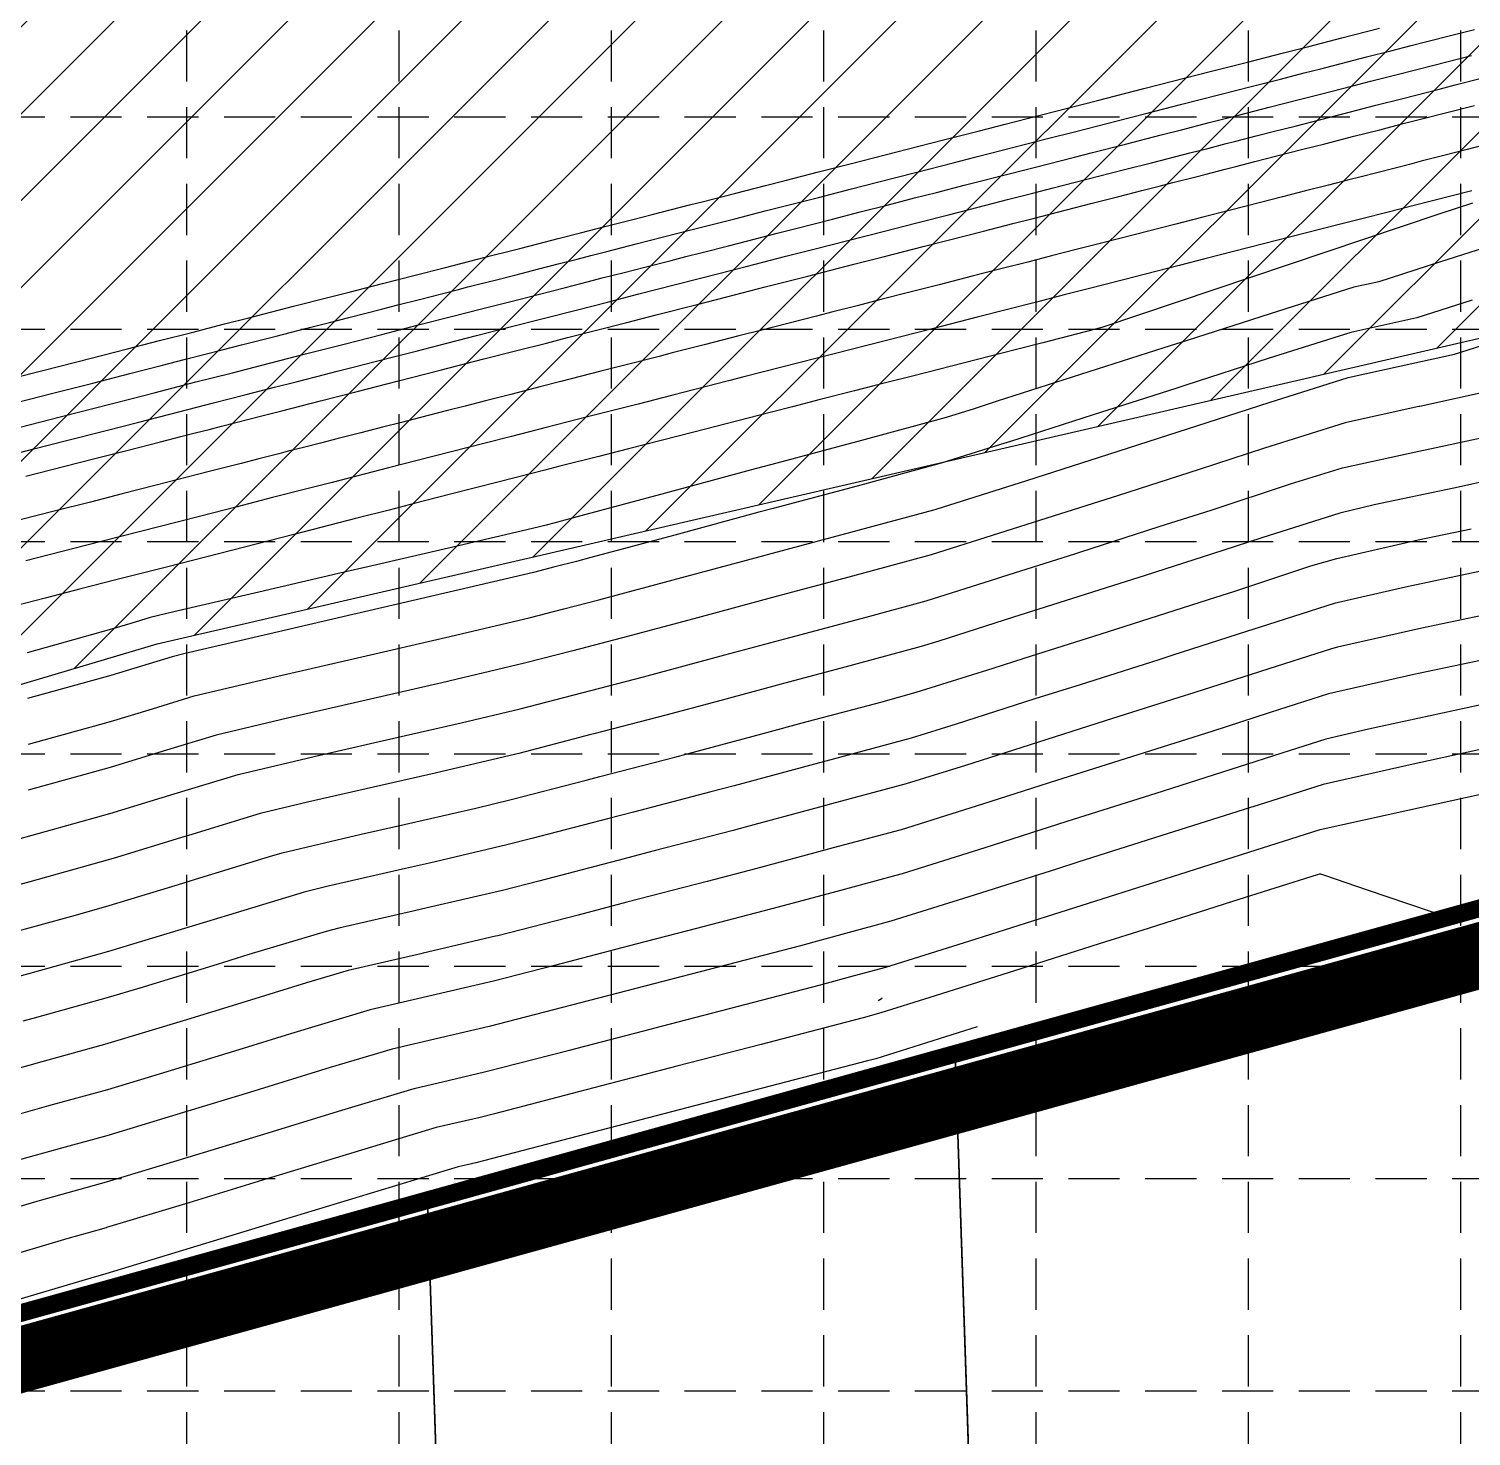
# Model space of a CAD drawing. Header units: inches. Extents: x 2387375 to 2389038, y 7083851 to 7084891.
# Drawn here: x 2388213.1 to 2388389.3, y 7084494.8 to 7084666.7 of the extents above; entities that cross this region are included whole.
import ezdxf

# ---------------------------------------------------------------- set-up
doc = ezdxf.new("R2010")
doc.units = ezdxf.units.IN
doc.header["$MEASUREMENT"] = 0
doc.linetypes.add('HIDDEN', pattern=[0.375, 0.25, -0.125])
for name, color, linetype, lineweight in [('CPGR1$0$CPG-PV-WALL', 2, 'Continuous', 30), ('CRWR1$0$CRW-PR-LOT', 3, 'Continuous', 35), ('CRWR1$0$CRW-PR-PLAT-LN', 2, 'Continuous', 30)]:
    doc.layers.add(name, color=color, linetype=linetype, lineweight=lineweight)
for name, color, linetype in [('GRID', 254, 'HIDDEN'), ('JCTR1$0$TP-CT-MAJR', 251, 'Continuous'), ('JCTR1$0$TP-CT-MINR', 253, 'Continuous'), ('SILT FENCE', 200, 'Continuous'), ('WATER', 5, 'Continuous')]:
    doc.layers.add(name, color=color, linetype=linetype)

msp = doc.modelspace()

# ---------------------------------------------------------------- hatches: boundary and pattern name
at = {"layer": 'CPGR1$0$CPG-PV-WALL'}
h = msp.add_hatch(dxfattribs=at)
h.set_pattern_fill('ANSI31', color=130, angle=90, style=0)
h.set_pattern_definition([(135, (9472566.95094, 4696131.97047), (-0.0883883476483, -0.0883883476483), [])])
edge = h.paths.add_edge_path()
edge.add_arc((2387743.3, 7084275.54), 183, 66.9842, 90.4711)
edge.add_line((2387741.79, 7084458.54), (2387677.29, 7084458.01))
edge.add_arc((2387676.53, 7084550), 92, 246.3243, 270.4711, ccw=False)
edge.add_arc((2387596.22, 7084366.84), 108, 66.3243, 71.0852)
edge.add_line((2387631.23, 7084469.01), (2387631.88, 7084470.9))
edge.add_arc((2387596.22, 7084366.84), 110, 66.3243, 71.0852, ccw=False)
edge.add_arc((2387676.53, 7084550), 90, 246.3243, 270.4711)
edge.add_line((2387677.27, 7084460.01), (2387741.78, 7084460.54))
edge.add_arc((2387743.3, 7084275.54), 185, 66.9842, 90.4711, ccw=False)
edge.add_line((2387815.63, 7084445.82), (2387814.85, 7084443.98))
h.paths.add_polyline_path([(2387977.36, 7084443.68), (2388528.08, 7084596.47), (2388549.5, 7084519.29), (2388551.42, 7084519.83), (2388529.47, 7084598.93), (2387977.3, 7084445.73)])
at = {"layer": 'WATER'}
h = msp.add_hatch(dxfattribs=at)
h.set_pattern_fill('ANSI31', color=256, scale=60, style=0)
h.paths.add_polyline_path([(2387654.94, 7084521.62), (2387679.64, 7084506.64), (2387723.77, 7084497.76), (2387889.16, 7084510.8), (2387926.35, 7084514.13), (2388016.7, 7084533), (2388141.86, 7084565.74), (2388228.84, 7084591.57), (2388390.66, 7084629), (2388500.85, 7084657.63), (2388592.27, 7084679.7), (2388707.43, 7084710.82), (2388737.54, 7084716.2), (2388780.22, 7084766.43), (2388754.71, 7084793.89), (2388201.91, 7084776.28), (2388014.44, 7084766.67), (2387879.85, 7084777.88), (2387769.29, 7084787.49), (2387692.38, 7084779.48), (2387663.54, 7084771.47), (2387660.34, 7084745.84), (2387660.34, 7084691.39), (2387641.11, 7084659.35), (2387628.29, 7084611.3), (2387633.61, 7084569.81), (2387646.88, 7084529.48)])

# ---------------------------------------------------------------- linework, layer by layer
at = {"color": 7}
msp.add_line((2388762.41, 7084663.56), (2387927.99, 7084432.05), dxfattribs=at)
at = {"layer": 'CPGR1$0$CPG-PV-WALL', "color": 130}
msp.add_lwpolyline([(2387977.36, 7084443.68), (2388528.08, 7084596.47), (2388549.5, 7084519.29), (2388551.42, 7084519.83), (2388529.47, 7084598.93), (2387977.3, 7084445.73), (2387977.36, 7084443.68)], dxfattribs=at)
at = {"layer": 'CRWR1$0$CRW-PR-LOT', "color": 7}
for p, q in [((2388326.24, 7084542.55), (2388330.82, 7084406.14)), ((2388261.81, 7084524.67), (2388265.62, 7084410.94))]:
    msp.add_line(p, q, dxfattribs=at)
msp.add_lwpolyline([(2387581.27, 7084497.63), (2387606.53, 7084493.42), (2387606.67, 7084476.34, -0.079681), (2387640.39, 7084467.58, 0.105752), (2387677.27, 7084460.01), (2387741.78, 7084460.54, -0.14249), (2387841.24, 7084432.49), (2387925.34, 7084431.32), (2388765.06, 7084664.3), (2388974.71, 7084370.95), (2388910.44, 7084251.14)], format="xyb", dxfattribs=at)
at = {"layer": 'CRWR1$0$CRW-PR-PLAT-LN', "color": 7}
for points in [[(2388330.82, 7084406.14), (2388326.24, 7084542.55), (2388390.68, 7084560.43), (2388396.27, 7084393.97, -0.028085), (2388349.3, 7084402.33, 0.014514), (2388330.82, 7084406.14, 1.95724)], [(2388265.62, 7084410.94), (2388261.81, 7084524.67), (2388326.24, 7084542.55), (2388330.82, 7084406.14, 0.050416), (2388265.62, 7084410.94, -0.027115)], [(2388200.87, 7084402.62), (2388197.37, 7084506.79), (2388261.81, 7084524.67), (2388265.62, 7084410.94, 0.05035), (2388200.87, 7084402.62, -0.330267)]]:
    msp.add_lwpolyline(points, format="xyb", dxfattribs=at)
at = {"layer": 'GRID', "color": 252, "linetype": 'HIDDEN', "ltscale": 25}
for p, q in [((2388232.39, 7084863.39), (2388232.39, 7083955.7)), ((2388258.32, 7084863.39), (2388258.32, 7083955.7)), ((2388284.25, 7084863.39), (2388284.25, 7083955.7)), ((2388310.18, 7084863.39), (2388310.18, 7083955.7)), ((2388336.11, 7084863.39), (2388336.11, 7083955.7)), ((2388362.05, 7084863.39), (2388362.05, 7083955.7)), ((2388387.98, 7084863.39), (2388387.98, 7083955.7)), ((2387402.61, 7084655.94), (2389010.32, 7084655.94)), ((2387402.61, 7084630.01), (2389010.32, 7084630.01)), ((2387402.61, 7084604.08), (2389010.32, 7084604.08)), ((2387402.61, 7084578.15), (2389010.32, 7084578.15)), ((2387402.61, 7084552.22), (2389010.32, 7084552.22)), ((2387402.61, 7084526.29), (2389010.32, 7084526.29)), ((2387402.61, 7084500.36), (2389010.32, 7084500.36))]:
    msp.add_line(p, q, dxfattribs=at)
at = {"layer": 'JCTR1$0$TP-CT-MAJR', "color": 35, "elevation": 595}
msp.add_lwpolyline([(2388210.96, 7084614.68), (2388213.94, 7084615.45), (2388217.57, 7084616.38), (2388222.58, 7084617.66), (2388226.58, 7084618.68), (2388231.48, 7084619.94), (2388235.7, 7084621.02), (2388239.54, 7084622), (2388243.16, 7084622.93), (2388245.78, 7084623.6), (2388249.25, 7084624.49), (2388250.79, 7084624.88), (2388252.76, 7084625.39), (2388255.43, 7084626.07), (2388257.99, 7084626.72), (2388260.44, 7084627.35), (2388263.27, 7084628.08), (2388267.81, 7084629.24), (2388271.59, 7084630.21), (2388276.12, 7084631.37), (2388280.17, 7084632.4), (2388283.8, 7084633.33), (2388287.64, 7084634.32), (2388291.96, 7084635.42), (2388295.32, 7084636.28), (2388300.76, 7084637.67), (2388305.6, 7084638.92), (2388309.18, 7084639.83), (2388313.18, 7084640.86), (2388317.5, 7084641.96), (2388321.6, 7084643.01), (2388325.61, 7084644.04), (2388329.07, 7084644.92), (2388332.65, 7084645.84), (2388335.74, 7084646.63), (2388338.25, 7084647.27), (2388340.91, 7084647.96), (2388343.79, 7084648.69), (2388346.94, 7084649.5), (2388350.24, 7084650.34), (2388352.27, 7084650.86), (2388354.93, 7084651.55), (2388357.12, 7084652.1), (2388359.36, 7084652.68), (2388360.53, 7084652.98), (2388363.04, 7084653.62), (2388365.27, 7084654.19), (2388367.78, 7084654.83), (2388370.93, 7084655.64), (2388374.56, 7084656.57), (2388377.65, 7084657.36), (2388380.95, 7084658.21), (2388385.54, 7084659.38), (2388387.35, 7084659.85), (2388390.56, 7084660.67)], dxfattribs=at)
at = {"layer": 'JCTR1$0$TP-CT-MAJR', "color": 35}
for points in [[(2388392.84, 7084640.56), (2388385.44, 7084638.19), (2388378.03, 7084635.82), (2388376.49, 7084635.49), (2388374.94, 7084635.15), (2388364.76, 7084631.91), (2388354.59, 7084628.64), (2388351.77, 7084627.73), (2388341.59, 7084624.47), (2388331.42, 7084621.22), (2388328.59, 7084620.31), (2388326.89, 7084619.77), (2388325.18, 7084619.23), (2388314.85, 7084616.44), (2388304.51, 7084613.67), (2388301.23, 7084612.79), (2388290.89, 7084610), (2388280.55, 7084607.22), (2388277.27, 7084606.34), (2388276.31, 7084606.09), (2388275.34, 7084605.84), (2388264.94, 7084603.41), (2388254.53, 7084601), (2388251.66, 7084600.33), (2388241.25, 7084597.92), (2388230.84, 7084595.49), (2388227.97, 7084594.81), (2388225.6, 7084594.09), (2388223.23, 7084593.37), (2388212.94, 7084590.51)], [(2388391.41, 7084611.52), (2388387.17, 7084610.61), (2388377.46, 7084608.58), (2388373.24, 7084607.55), (2388363.71, 7084604.55), (2388358.98, 7084602.98), (2388349.46, 7084599.93), (2388344.71, 7084598.41), (2388335.58, 7084595.52), (2388333.41, 7084594.84), (2388324.29, 7084591.91), (2388322.11, 7084591.26), (2388312.35, 7084588.61), (2388306.53, 7084587.07), (2388296.76, 7084584.44), (2388290.95, 7084582.88), (2388282.13, 7084580.59), (2388281.79, 7084580.5), (2388272.97, 7084578.2), (2388272.62, 7084578.12), (2388262.78, 7084575.81), (2388257.02, 7084574.49), (2388247.16, 7084572.25), (2388241.41, 7084570.85), (2388232.66, 7084568.19), (2388232.2, 7084568.05), (2388223.44, 7084565.38), (2388222.98, 7084565.25), (2388213.26, 7084562.54), (2388207.71, 7084561.01)], [(2388397.85, 7084585.73), (2388387.29, 7084583.45), (2388376.74, 7084581.15), (2388371.54, 7084579.95), (2388366.18, 7084578.24), (2388360.82, 7084576.52), (2388350.76, 7084573.33), (2388340.7, 7084570.15), (2388339.93, 7084569.91), (2388329.88, 7084566.69), (2388319.81, 7084563.52), (2388319.04, 7084563.29), (2388311.84, 7084561.36), (2388304.64, 7084559.42), (2388294.69, 7084556.83), (2388287.27, 7084554.91), (2388277.33, 7084552.3), (2388269.9, 7084550.39), (2388262.37, 7084548.64), (2388254.84, 7084546.89), (2388245.09, 7084543.96), (2388238.79, 7084542.02), (2388229.06, 7084539.04), (2388222.74, 7084537.14), (2388215.56, 7084535.15), (2388208.37, 7084533.15)]]:
    msp.add_lwpolyline(points, dxfattribs=at)
at = {"layer": 'JCTR1$0$TP-CT-MINR', "color": 35}
for p, q in [((2388369.46, 7084664.56, 592), (2388373.51, 7084665.59, 592)), ((2388373.51, 7084665.59, 592), (2388378.11, 7084666.77, 592)), ((2388383.56, 7084665.06, 593), (2388387.26, 7084666.01, 593)), ((2388387.26, 7084666.01, 593), (2388389.7, 7084666.63, 593)), ((2388361.96, 7084662.64, 592), (2388366.38, 7084663.77, 592)), ((2388366.38, 7084663.77, 592), (2388369.46, 7084664.56, 592)), ((2388376.49, 7084663.26, 593), (2388379.48, 7084664.02, 593)), ((2388379.48, 7084664.02, 593), (2388381.96, 7084664.66, 593)), ((2388381.96, 7084664.66, 593), (2388383.56, 7084665.06, 593)), ((2388384.73, 7084662.27, 594), (2388389.31, 7084663.43, 594)), ((2388357.41, 7084661.47, 592), (2388361.96, 7084662.64, 592)), ((2388368.9, 7084661.32, 593), (2388370.92, 7084661.83, 593)), ((2388370.92, 7084661.83, 593), (2388376.49, 7084663.26, 593)), ((2388380.25, 7084661.12, 594), (2388384.73, 7084662.27, 594)), ((2388349.31, 7084659.4, 592), (2388352.8, 7084660.29, 592)), ((2388352.8, 7084660.29, 592), (2388357.41, 7084661.47, 592)), ((2388362.43, 7084659.66, 593), (2388366, 7084660.57, 593)), ((2388366, 7084660.57, 593), (2388368.9, 7084661.32, 593)), ((2388374.84, 7084659.74, 594), (2388377, 7084660.29, 594)), ((2388377, 7084660.29, 594), (2388380.25, 7084661.12, 594)), ((2388343.65, 7084657.95, 592), (2388349.31, 7084659.4, 592)), ((2388353.96, 7084657.49, 593), (2388358.59, 7084658.68, 593)), ((2388358.59, 7084658.68, 593), (2388362.43, 7084659.66, 593)), ((2388364.64, 7084657.13, 594), (2388368.29, 7084658.06, 594)), ((2388368.29, 7084658.06, 594), (2388370.9, 7084658.73, 594)), ((2388370.9, 7084658.73, 594), (2388374.84, 7084659.74, 594)), ((2388333.66, 7084655.39, 592), (2388338.4, 7084656.6, 592)), ((2388338.4, 7084656.6, 592), (2388343.65, 7084657.95, 592)), ((2388346.05, 7084655.47, 593), (2388349.56, 7084656.36, 593)), ((2388349.56, 7084656.36, 593), (2388353.96, 7084657.49, 593)), ((2388361.05, 7084656.21, 594), (2388364.64, 7084657.13, 594)), ((2388383.43, 7084655.74, 596), (2388386.46, 7084656.52, 596)), ((2388386.46, 7084656.52, 596), (2388389.68, 7084657.34, 596)), ((2388329.07, 7084654.21, 592), (2388332.38, 7084655.06, 592)), ((2388332.38, 7084655.06, 592), (2388333.66, 7084655.39, 592)), ((2388340.99, 7084654.17, 593), (2388346.05, 7084655.47, 593)), ((2388353.91, 7084654.38, 594), (2388357.31, 7084655.25, 594)), ((2388357.31, 7084655.25, 594), (2388361.05, 7084656.21, 594)), ((2388378.12, 7084654.38, 596), (2388380.98, 7084655.12, 596)), ((2388380.98, 7084655.12, 596), (2388383.43, 7084655.74, 596)), ((2388321.84, 7084652.36, 592), (2388325.01, 7084653.18, 592)), ((2388325.01, 7084653.18, 592), (2388329.07, 7084654.21, 592)), ((2388333.59, 7084652.28, 593), (2388337.39, 7084653.25, 593)), ((2388337.39, 7084653.25, 593), (2388340.99, 7084654.17, 593)), ((2388347.07, 7084652.63, 594), (2388351.45, 7084653.75, 594)), ((2388351.45, 7084653.75, 594), (2388353.91, 7084654.38, 594)), ((2388371.43, 7084652.67, 596), (2388374.95, 7084653.57, 596)), ((2388374.95, 7084653.57, 596), (2388378.12, 7084654.38, 596)), ((2388313.46, 7084650.22, 592), (2388317.74, 7084651.31, 592)), ((2388317.74, 7084651.31, 592), (2388321.84, 7084652.36, 592)), ((2388326.01, 7084650.33, 593), (2388328.82, 7084651.05, 593)), ((2388328.82, 7084651.05, 593), (2388333.59, 7084652.28, 593)), ((2388335.94, 7084649.78, 594), (2388340.86, 7084651.04, 594)), ((2388340.86, 7084651.04, 594), (2388343.03, 7084651.59, 594)), ((2388343.03, 7084651.59, 594), (2388347.07, 7084652.63, 594)), ((2388362.85, 7084650.48, 596), (2388365.4, 7084651.13, 596)), ((2388365.4, 7084651.13, 596), (2388368.75, 7084651.99, 596)), ((2388368.75, 7084651.99, 596), (2388371.43, 7084652.67, 596)), ((2388385.95, 7084651.23, 597), (2388383.2, 7084650.53, 597)), ((2388388.64, 7084651.92, 597), (2388385.95, 7084651.23, 597)), ((2388390.85, 7084652.48, 597), (2388388.64, 7084651.92, 597)), ((2388309.6, 7084649.23, 592), (2388313.46, 7084650.22, 592)), ((2388321.61, 7084649.21, 593), (2388326.01, 7084650.33, 593)), ((2388331.56, 7084648.66, 594), (2388335.94, 7084649.78, 594)), ((2388356.92, 7084648.96, 596), (2388359.24, 7084649.55, 596)), ((2388359.24, 7084649.55, 596), (2388360.53, 7084649.88, 596)), ((2388360.53, 7084649.88, 596), (2388362.85, 7084650.48, 596)), ((2388381.75, 7084650.15, 597), (2388377.92, 7084649.17, 597)), ((2388383.2, 7084650.53, 597), (2388381.75, 7084650.15, 597)), ((2388299.48, 7084646.64, 592), (2388303.11, 7084647.57, 592)), ((2388303.11, 7084647.57, 592), (2388305.5, 7084648.18, 592)), ((2388305.5, 7084648.18, 592), (2388309.6, 7084649.23, 592)), ((2388313.6, 7084647.16, 593), (2388316.64, 7084647.94, 593)), ((2388316.64, 7084647.94, 593), (2388321.61, 7084649.21, 593)), ((2388323.98, 7084646.72, 594), (2388327.38, 7084647.59, 594)), ((2388327.38, 7084647.59, 594), (2388328.85, 7084647.96, 594)), ((2388328.85, 7084647.96, 594), (2388331.56, 7084648.66, 594)), ((2388349.07, 7084646.95, 596), (2388351.34, 7084647.53, 596)), ((2388351.34, 7084647.53, 596), (2388352.86, 7084647.92, 596)), ((2388352.86, 7084647.92, 596), (2388355.49, 7084648.59, 596)), ((2388355.49, 7084648.59, 596), (2388356.92, 7084648.96, 596)), ((2388371.86, 7084647.62, 597), (2388369.06, 7084646.9, 597)), ((2388374.33, 7084648.25, 597), (2388371.86, 7084647.62, 597)), ((2388375.68, 7084648.6, 597), (2388374.33, 7084648.25, 597)), ((2388377.92, 7084649.17, 597), (2388375.68, 7084648.6, 597)), ((2388295.38, 7084645.59, 592), (2388299.48, 7084646.64, 592)), ((2388306.01, 7084645.21, 593), (2388309.57, 7084646.12, 593)), ((2388309.57, 7084646.12, 593), (2388313.6, 7084647.16, 593)), ((2388317.97, 7084645.18, 594), (2388321.32, 7084646.04, 594)), ((2388321.32, 7084646.04, 594), (2388323.98, 7084646.72, 594)), ((2388343, 7084645.39, 596), (2388346.26, 7084646.23, 596)), ((2388346.26, 7084646.23, 596), (2388349.07, 7084646.95, 596)), ((2388366.26, 7084646.19, 597), (2388363.57, 7084645.5, 597)), ((2388369.06, 7084646.9, 597), (2388366.26, 7084646.19, 597)), ((2388389.36, 7084646.93, 598), (2388382.17, 7084645.1, 598)), ((2388286.74, 7084643.38, 592), (2388289.27, 7084644.02, 592)), ((2388289.27, 7084644.02, 592), (2388293.82, 7084645.19, 592)), ((2388293.82, 7084645.19, 592), (2388295.38, 7084645.59, 592)), ((2388299.36, 7084643.51, 593), (2388303.06, 7084644.46, 593)), ((2388303.06, 7084644.46, 593), (2388306.01, 7084645.21, 593)), ((2388311.28, 7084643.47, 594), (2388314.68, 7084644.34, 594)), ((2388314.68, 7084644.34, 594), (2388317.97, 7084645.18, 594)), ((2388335.81, 7084643.55, 596), (2388339.87, 7084644.59, 596)), ((2388339.87, 7084644.59, 596), (2388343, 7084645.39, 596)), ((2388385.33, 7084644.07, 599), (2388344.18, 7084630.21, 599)), ((2388359.9, 7084644.56, 597), (2388356.51, 7084643.69, 597)), ((2388363.57, 7084645.5, 597), (2388359.9, 7084644.56, 597)), ((2388379.14, 7084644.32, 598), (2388375.92, 7084643.5, 598)), ((2388382.17, 7084645.1, 598), (2388379.14, 7084644.32, 598)), ((2388389.46, 7084645.39, 599), (2388385.33, 7084644.07, 599)), ((2388280.52, 7084641.78, 592), (2388283.51, 7084642.55, 592)), ((2388283.51, 7084642.55, 592), (2388286.74, 7084643.38, 592)), ((2388290.51, 7084641.25, 593), (2388294.63, 7084642.3, 593)), ((2388294.63, 7084642.3, 593), (2388299.36, 7084643.51, 593)), ((2388304.53, 7084641.74, 594), (2388306.65, 7084642.28, 594)), ((2388306.65, 7084642.28, 594), (2388311.28, 7084643.47, 594)), ((2388329.74, 7084642, 596), (2388333.31, 7084642.91, 596)), ((2388333.31, 7084642.91, 596), (2388335.81, 7084643.55, 596)), ((2388353.23, 7084642.85, 597), (2388346.38, 7084641.1, 597)), ((2388356.51, 7084643.69, 597), (2388353.23, 7084642.85, 597)), ((2388373.33, 7084642.84, 598), (2388369.01, 7084641.73, 598)), ((2388375.92, 7084643.5, 598), (2388373.33, 7084642.84, 598)), ((2388273.11, 7084639.89, 592), (2388275.32, 7084640.45, 592)), ((2388275.32, 7084640.45, 592), (2388277.81, 7084641.09, 592)), ((2388277.81, 7084641.09, 592), (2388280.52, 7084641.78, 592)), ((2388287.33, 7084640.43, 593), (2388290.51, 7084641.25, 593)), ((2388298.58, 7084640.21, 594), (2388301.87, 7084641.06, 594)), ((2388301.87, 7084641.06, 594), (2388304.53, 7084641.74, 594)), ((2388322.38, 7084640.11, 596), (2388325.59, 7084640.94, 596)), ((2388325.59, 7084640.94, 596), (2388329.74, 7084642, 596)), ((2388346.38, 7084641.1, 597), (2388343.64, 7084640.4, 597)), ((2388369.01, 7084641.73, 598), (2388363.94, 7084640.43, 598)), ((2388266.08, 7084638.09, 592), (2388268.71, 7084638.76, 592)), ((2388268.71, 7084638.76, 592), (2388269.99, 7084639.09, 592)), ((2388269.99, 7084639.09, 592), (2388271.32, 7084639.43, 592)), ((2388271.32, 7084639.43, 592), (2388273.11, 7084639.89, 592)), ((2388280.11, 7084638.58, 593), (2388281.8, 7084639.01, 593)), ((2388281.8, 7084639.01, 593), (2388283.72, 7084639.51, 593)), ((2388283.72, 7084639.51, 593), (2388287.33, 7084640.43, 593)), ((2388291.58, 7084638.42, 594), (2388293.4, 7084638.89, 594)), ((2388293.4, 7084638.89, 594), (2388295.38, 7084639.39, 594)), ((2388295.38, 7084639.39, 594), (2388298.58, 7084640.21, 594)), ((2388313.9, 7084637.94, 596), (2388317.47, 7084638.86, 596)), ((2388317.47, 7084638.86, 596), (2388322.38, 7084640.11, 596)), ((2388338.03, 7084638.96, 597), (2388335.13, 7084638.22, 597)), ((2388341.05, 7084639.73, 597), (2388338.03, 7084638.96, 597)), ((2388343.64, 7084640.4, 597), (2388341.05, 7084639.73, 597)), ((2388362.01, 7084639.94, 598), (2388356.77, 7084638.6, 598)), ((2388363.94, 7084640.43, 598), (2388362.01, 7084639.94, 598)), ((2388260.33, 7084636.61, 592), (2388263.87, 7084637.52, 592)), ((2388263.87, 7084637.52, 592), (2388266.08, 7084638.09, 592)), ((2388272.49, 7084636.63, 593), (2388275.44, 7084637.39, 593)), ((2388275.44, 7084637.39, 593), (2388277.78, 7084637.98, 593)), ((2388277.78, 7084637.98, 593), (2388280.11, 7084638.58, 593)), ((2388283.16, 7084636.27, 594), (2388285.87, 7084636.96, 594)), ((2388285.87, 7084636.96, 594), (2388288.38, 7084637.6, 594)), ((2388288.38, 7084637.6, 594), (2388291.58, 7084638.42, 594)), ((2388308.28, 7084636.5, 596), (2388313.9, 7084637.94, 596)), ((2388331.85, 7084637.38, 597), (2388328.35, 7084636.48, 597)), ((2388335.13, 7084638.22, 597), (2388331.85, 7084637.38, 597)), ((2388353.64, 7084637.8, 598), (2388346.83, 7084636.05, 598)), ((2388356.77, 7084638.6, 598), (2388353.64, 7084637.8, 598)), ((2388252.28, 7084634.55, 592), (2388256.33, 7084635.59, 592)), ((2388256.33, 7084635.59, 592), (2388260.33, 7084636.61, 592)), ((2388265.46, 7084634.83, 593), (2388266.77, 7084635.17, 593)), ((2388266.77, 7084635.17, 593), (2388268.22, 7084635.54, 593)), ((2388268.22, 7084635.54, 593), (2388270.1, 7084636.02, 593)), ((2388270.1, 7084636.02, 593), (2388272.49, 7084636.63, 593)), ((2388278.68, 7084635.12, 594), (2388281.49, 7084635.84, 594)), ((2388281.49, 7084635.84, 594), (2388283.16, 7084636.27, 594)), ((2388298.37, 7084633.97, 596), (2388303.06, 7084635.17, 596)), ((2388303.06, 7084635.17, 596), (2388308.28, 7084636.5, 596)), ((2388324.31, 7084635.45, 597), (2388320.75, 7084634.54, 597)), ((2388328.35, 7084636.48, 597), (2388324.31, 7084635.45, 597)), ((2388346.83, 7084636.05, 598), (2388342.5, 7084634.94, 598)), ((2388245.47, 7084632.81, 592), (2388249.84, 7084633.93, 592)), ((2388249.84, 7084633.93, 592), (2388252.28, 7084634.55, 592)), ((2388258.23, 7084632.98, 593), (2388260.85, 7084633.65, 593)), ((2388260.85, 7084633.65, 593), (2388262.3, 7084634.02, 593)), ((2388262.3, 7084634.02, 593), (2388265.46, 7084634.83, 593)), ((2388268.42, 7084632.49, 594), (2388272.99, 7084633.66, 594)), ((2388272.99, 7084633.66, 594), (2388276.78, 7084634.63, 594)), ((2388276.78, 7084634.63, 594), (2388278.68, 7084635.12, 594)), ((2388294.75, 7084633.04, 596), (2388298.37, 7084633.97, 596)), ((2388317.2, 7084633.63, 597), (2388314.29, 7084632.88, 597)), ((2388320.75, 7084634.54, 597), (2388317.2, 7084633.63, 597)), ((2388339.74, 7084634.24, 598), (2388336.05, 7084633.29, 598)), ((2388342.5, 7084634.94, 598), (2388339.74, 7084634.24, 598)), ((2388389.43, 7084633.56, 601), (2388382.64, 7084631.39, 601)), ((2388240, 7084631.41, 592), (2388245.47, 7084632.81, 592)), ((2388252.23, 7084631.45, 593), (2388256.22, 7084632.46, 593)), ((2388256.22, 7084632.46, 593), (2388258.23, 7084632.98, 593)), ((2388264.78, 7084631.56, 594), (2388268.42, 7084632.49, 594)), ((2388286.18, 7084630.85, 596), (2388289.75, 7084631.76, 596)), ((2388289.75, 7084631.76, 596), (2388294.75, 7084633.04, 596)), ((2388311.33, 7084632.12, 597), (2388309.34, 7084631.61, 597)), ((2388314.29, 7084632.88, 597), (2388311.33, 7084632.12, 597)), ((2388336.05, 7084633.29, 598), (2388328.97, 7084631.48, 598)), ((2388233.05, 7084629.63, 592), (2388237.05, 7084630.66, 592)), ((2388237.05, 7084630.66, 592), (2388240, 7084631.41, 592)), ((2388243.34, 7084629.17, 593), (2388246.95, 7084630.09, 593)), ((2388246.95, 7084630.09, 593), (2388249.85, 7084630.83, 593)), ((2388249.85, 7084630.83, 593), (2388252.23, 7084631.45, 593)), ((2388256.25, 7084629.38, 594), (2388260.59, 7084630.49, 594)), ((2388260.59, 7084630.49, 594), (2388264.78, 7084631.56, 594)), ((2388278.95, 7084628.99, 596), (2388286.18, 7084630.85, 596)), ((2388302.66, 7084629.91, 597), (2388299.86, 7084629.19, 597)), ((2388305.68, 7084630.68, 597), (2388302.66, 7084629.91, 597)), ((2388309.34, 7084631.61, 597), (2388305.68, 7084630.68, 597)), ((2388323.63, 7084630.11, 598), (2388317.74, 7084628.6, 598)), ((2388328.97, 7084631.48, 598), (2388323.63, 7084630.11, 598)), ((2388344.18, 7084630.21, 599), (2388336.99, 7084628.37, 599)), ((2388378.62, 7084630.51, 601), (2388374.6, 7084629.63, 601)), ((2388382.64, 7084631.39, 601), (2388378.62, 7084630.51, 601)), ((2388225.04, 7084627.58, 592), (2388229.09, 7084628.62, 592)), ((2388229.09, 7084628.62, 592), (2388233.05, 7084629.63, 592)), ((2388239.12, 7084628.09, 593), (2388243.34, 7084629.17, 593)), ((2388246.94, 7084626.99, 594), (2388251.67, 7084628.2, 594)), ((2388251.67, 7084628.2, 594), (2388256.25, 7084629.38, 594)), ((2388272.74, 7084627.41, 596), (2388276.36, 7084628.33, 596)), ((2388276.36, 7084628.33, 596), (2388278.95, 7084628.99, 596)), ((2388299.86, 7084629.19, 597), (2388295.61, 7084628.1, 597)), ((2388317.74, 7084628.6, 598), (2388311.67, 7084627.05, 598)), ((2388336.99, 7084628.37, 599), (2388333.59, 7084627.5, 599)), ((2388374.6, 7084629.63, 601), (2388364.51, 7084626.44, 601)), ((2388387.26, 7084626.96, 602), (2388393.43, 7084628.94, 602)), ((2388217.09, 7084625.54, 592), (2388220.77, 7084626.48, 592)), ((2388220.77, 7084626.48, 592), (2388225.04, 7084627.58, 592)), ((2388232.29, 7084626.34, 593), (2388236.74, 7084627.48, 593)), ((2388236.74, 7084627.48, 593), (2388239.12, 7084628.09, 593)), ((2388242.71, 7084625.91, 594), (2388246.94, 7084626.99, 594)), ((2388263.37, 7084625.01, 596), (2388268.73, 7084626.38, 596)), ((2388268.73, 7084626.38, 596), (2388272.74, 7084627.41, 596)), ((2388290.11, 7084626.69, 597), (2388286.24, 7084625.7, 597)), ((2388291.73, 7084627.11, 597), (2388290.11, 7084626.69, 597)), ((2388295.61, 7084628.1, 597), (2388291.73, 7084627.11, 597)), ((2388311.67, 7084627.05, 598), (2388304.95, 7084625.33, 598)), ((2388333.59, 7084627.5, 599), (2388328.84, 7084626.28, 599)), ((2388364.51, 7084626.44, 601), (2388354.44, 7084623.18, 601)), ((2388380.76, 7084625.54, 602), (2388387.26, 7084626.96, 602)), ((2388211.65, 7084624.15, 592), (2388217.09, 7084625.54, 592)), ((2388220.96, 7084623.44, 593), (2388225.5, 7084624.6, 593)), ((2388225.5, 7084624.6, 593), (2388229.29, 7084625.57, 593)), ((2388229.29, 7084625.57, 593), (2388232.29, 7084626.34, 593)), ((2388233.56, 7084623.57, 594), (2388237.84, 7084624.66, 594)), ((2388237.84, 7084624.66, 594), (2388242.71, 7084625.91, 594)), ((2388258.15, 7084623.67, 596), (2388263.37, 7084625.01, 596)), ((2388283.01, 7084624.87, 597), (2388278.1, 7084623.62, 597)), ((2388286.24, 7084625.7, 597), (2388283.01, 7084624.87, 597)), ((2388304.95, 7084625.33, 598), (2388300.62, 7084624.22, 598)), ((2388328.84, 7084626.28, 599), (2388321.21, 7084624.33, 599)), ((2388374.26, 7084624.11, 602), (2388380.76, 7084625.54, 602)), ((2388216.09, 7084622.19, 593), (2388220.96, 7084623.44, 593)), ((2388228.44, 7084622.26, 594), (2388233.56, 7084623.57, 594)), ((2388253.24, 7084622.41, 596), (2388258.15, 7084623.67, 596)), ((2388275.57, 7084622.97, 597), (2388272.02, 7084622.06, 597)), ((2388278.1, 7084623.62, 597), (2388275.57, 7084622.97, 597)), ((2388298.6, 7084623.7, 598), (2388291.78, 7084621.96, 598)), ((2388300.62, 7084624.22, 598), (2388298.6, 7084623.7, 598)), ((2388316.36, 7084623.09, 599), (2388313.98, 7084622.48, 599)), ((2388317.77, 7084623.45, 599), (2388316.36, 7084623.09, 599)), ((2388321.21, 7084624.33, 599), (2388317.77, 7084623.45, 599)), ((2388354.44, 7084623.18, 601), (2388353.21, 7084622.78, 601)), ((2388364.61, 7084621.08, 602), (2388374.26, 7084624.11, 602)), ((2388210.23, 7084620.69, 593), (2388216.09, 7084622.19, 593)), ((2388221.11, 7084620.38, 594), (2388225.59, 7084621.53, 594)), ((2388225.59, 7084621.53, 594), (2388228.44, 7084622.26, 594)), ((2388244.04, 7084620.06, 596), (2388248.78, 7084621.27, 596)), ((2388248.78, 7084621.27, 596), (2388253.24, 7084622.41, 596)), ((2388268.9, 7084621.26, 597), (2388266.42, 7084620.63, 597)), ((2388272.02, 7084622.06, 597), (2388268.9, 7084621.26, 597)), ((2388291.78, 7084621.96, 598), (2388287.55, 7084620.87, 598)), ((2388309.8, 7084621.41, 599), (2388306.4, 7084620.54, 599)), ((2388313.98, 7084622.48, 599), (2388309.8, 7084621.41, 599)), ((2388353.21, 7084622.78, 601), (2388343.12, 7084619.55, 601)), ((2388354.65, 7084617.83, 602), (2388364.61, 7084621.08, 602)), ((2388391.87, 7084622.53, 603), (2388383.03, 7084620.59, 603)), ((2388211.94, 7084618.03, 594), (2388217.12, 7084619.36, 594)), ((2388217.12, 7084619.36, 594), (2388221.11, 7084620.38, 594)), ((2388236.68, 7084618.17, 596), (2388241.77, 7084619.48, 596)), ((2388241.77, 7084619.48, 596), (2388244.04, 7084620.06, 596)), ((2388264.11, 7084620.03, 597), (2388260.99, 7084619.23, 597)), ((2388266.42, 7084620.63, 597), (2388264.11, 7084620.03, 597)), ((2388287.55, 7084620.87, 598), (2388281.38, 7084619.3, 598)), ((2388303.85, 7084619.89, 599), (2388298.31, 7084618.47, 599)), ((2388306.4, 7084620.54, 599), (2388303.85, 7084619.89, 599)), ((2388343.12, 7084619.55, 601), (2388333.04, 7084616.32, 601)), ((2388382.9, 7084620.56, 603), (2388374.06, 7084618.63, 603)), ((2388383.03, 7084620.59, 603), (2388382.9, 7084620.56, 603)), ((2388233.47, 7084617.35, 596), (2388235.16, 7084617.78, 596)), ((2388235.16, 7084617.78, 596), (2388236.68, 7084618.17, 596)), ((2388256.35, 7084618.05, 597), (2388253.71, 7084617.37, 597)), ((2388258.67, 7084618.64, 597), (2388256.35, 7084618.05, 597)), ((2388260.99, 7084619.23, 597), (2388258.67, 7084618.64, 597)), ((2388276.32, 7084618, 598), (2388272.09, 7084616.92, 598)), ((2388281.38, 7084619.3, 598), (2388276.32, 7084618, 598)), ((2388298.31, 7084618.47, 599), (2388294.35, 7084617.45, 599)), ((2388345.02, 7084614.74, 602), (2388354.65, 7084617.83, 602)), ((2388373.92, 7084618.59, 603), (2388364.05, 7084615.5, 603)), ((2388374.06, 7084618.63, 603), (2388373.92, 7084618.59, 603)), ((2388385.03, 7084615.58, 604), (2388394.37, 7084617.59, 604)), ((2388225.12, 7084615.21, 596), (2388229.23, 7084616.26, 596)), ((2388229.23, 7084616.26, 596), (2388231.73, 7084616.9, 596)), ((2388231.73, 7084616.9, 596), (2388233.47, 7084617.35, 596)), ((2388248.76, 7084616.1, 597), (2388246.71, 7084615.58, 597)), ((2388250.91, 7084616.65, 597), (2388248.76, 7084616.1, 597)), ((2388253.71, 7084617.37, 597), (2388250.91, 7084616.65, 597)), ((2388268.87, 7084616.09, 598), (2388260.58, 7084613.97, 598)), ((2388272.09, 7084616.92, 598), (2388268.87, 7084616.09, 598)), ((2388294.35, 7084617.45, 599), (2388286.37, 7084615.41, 599)), ((2388331.81, 7084615.93, 601), (2388328.19, 7084614.79, 601)), ((2388333.04, 7084616.32, 601), (2388331.81, 7084615.93, 601)), ((2388217.4, 7084613.24, 596), (2388221.37, 7084614.25, 596)), ((2388221.37, 7084614.25, 596), (2388225.12, 7084615.21, 596)), ((2388241.22, 7084614.17, 597), (2388239.09, 7084613.63, 597)), ((2388243.69, 7084614.81, 597), (2388241.22, 7084614.17, 597)), ((2388244.82, 7084615.1, 597), (2388243.69, 7084614.81, 597)), ((2388246.71, 7084615.58, 597), (2388244.82, 7084615.1, 597)), ((2388282.75, 7084614.48, 599), (2388278, 7084613.27, 599)), ((2388286.37, 7084615.41, 599), (2388282.75, 7084614.48, 599)), ((2388328.19, 7084614.79, 601), (2388324.57, 7084613.64, 601)), ((2388335.04, 7084611.55, 602), (2388345.02, 7084614.74, 602)), ((2388364.05, 7084615.5, 603), (2388356.09, 7084612.88, 603)), ((2388373.58, 7084613.07, 604), (2388382.91, 7084615.13, 604)), ((2388382.91, 7084615.13, 604), (2388385.03, 7084615.58, 604)), ((2388212.8, 7084612.06, 596), (2388217.4, 7084613.24, 596)), ((2388234.99, 7084612.58, 597), (2388228.69, 7084610.96, 597)), ((2388239.09, 7084613.63, 597), (2388234.99, 7084612.58, 597)), ((2388257.08, 7084613.07, 598), (2388250.19, 7084611.31, 598)), ((2388260.58, 7084613.97, 598), (2388257.08, 7084613.07, 598)), ((2388276.18, 7084612.8, 599), (2388270.58, 7084611.37, 599)), ((2388278, 7084613.27, 599), (2388276.18, 7084612.8, 599)), ((2388324.57, 7084613.64, 601), (2388314.32, 7084610.86, 601)), ((2388356.09, 7084612.88, 603), (2388346.24, 7084609.72, 603)), ((2388367.21, 7084611.13, 604), (2388373.58, 7084613.07, 604)), ((2388228.69, 7084610.96, 597), (2388224.54, 7084609.9, 597)), ((2388250.19, 7084611.31, 598), (2388246.78, 7084610.44, 598)), ((2388267.69, 7084610.63, 599), (2388264.81, 7084609.89, 599)), ((2388270.58, 7084611.37, 599), (2388267.69, 7084610.63, 599)), ((2388314.32, 7084610.86, 601), (2388304.06, 7084608.12, 601)), ((2388329.5, 7084609.8, 602), (2388335.04, 7084611.55, 602)), ((2388357.53, 7084607.93, 604), (2388367.21, 7084611.13, 604)), ((2388220.66, 7084608.91, 597), (2388216.25, 7084607.78, 597)), ((2388224.54, 7084609.9, 597), (2388220.66, 7084608.91, 597)), ((2388242.92, 7084609.45, 598), (2388238.59, 7084608.34, 598)), ((2388246.78, 7084610.44, 598), (2388242.92, 7084609.45, 598)), ((2388264.81, 7084609.89, 599), (2388260.22, 7084608.72, 599)), ((2388323.96, 7084608.04, 602), (2388329.5, 7084609.8, 602)), ((2388346.24, 7084609.72, 603), (2388338.26, 7084607.17, 603)), ((2388216.25, 7084607.78, 597), (2388212.1, 7084606.72, 597)), ((2388233.98, 7084607.16, 598), (2388229.01, 7084605.89, 598)), ((2388238.59, 7084608.34, 598), (2388233.98, 7084607.16, 598)), ((2388257.17, 7084607.93, 599), (2388253.21, 7084606.92, 599)), ((2388260.22, 7084608.72, 599), (2388257.17, 7084607.93, 599)), ((2388302.29, 7084607.65, 601), (2388292.04, 7084604.88, 601)), ((2388304.06, 7084608.12, 601), (2388302.29, 7084607.65, 601)), ((2388313.52, 7084605.21, 602), (2388323.67, 7084607.96, 602)), ((2388323.67, 7084607.96, 602), (2388323.96, 7084608.04, 602)), ((2388338.26, 7084607.17, 603), (2388330.8, 7084604.81, 603)), ((2388351.18, 7084605.9, 604), (2388357.53, 7084607.93, 604)), ((2388229.01, 7084605.89, 598), (2388222.14, 7084604.13, 598)), ((2388251, 7084606.35, 599), (2388245.51, 7084604.95, 599)), ((2388253.21, 7084606.92, 599), (2388251, 7084606.35, 599)), ((2388341.48, 7084602.79, 604), (2388351.18, 7084605.9, 604)), ((2388382.83, 7084604.28, 606), (2388389.3, 7084605.63, 606)), ((2388222.14, 7084604.13, 598), (2388218.64, 7084603.23, 598)), ((2388245.51, 7084604.95, 599), (2388236.46, 7084602.63, 599)), ((2388292.04, 7084604.88, 601), (2388281.78, 7084602.13, 601)), ((2388303.35, 7084602.5, 602), (2388313.52, 7084605.21, 602)), ((2388330.8, 7084604.81, 603), (2388323.34, 7084602.45, 603)), ((2388372.9, 7084602.03, 606), (2388382.83, 7084604.28, 606)), ((2388218.64, 7084603.23, 598), (2388212.78, 7084601.73, 598)), ((2388236.46, 7084602.63, 599), (2388229.95, 7084600.97, 599)), ((2388281.78, 7084602.13, 601), (2388280.01, 7084601.65, 601)), ((2388292.9, 7084599.69, 602), (2388303.06, 7084602.42, 602)), ((2388303.06, 7084602.42, 602), (2388303.35, 7084602.5, 602)), ((2388323.34, 7084602.45, 603), (2388313.3, 7084599.72, 603)), ((2388332.11, 7084599.82, 604), (2388340.87, 7084602.6, 604)), ((2388340.87, 7084602.6, 604), (2388341.48, 7084602.79, 604)), ((2388369.69, 7084601.1, 606), (2388372.9, 7084602.03, 606)), ((2388226.22, 7084600.01, 599), (2388223.79, 7084599.39, 599)), ((2388229.95, 7084600.97, 599), (2388226.22, 7084600.01, 599)), ((2388274.79, 7084600.3, 601), (2388264.47, 7084597.89, 601)), ((2388277.4, 7084600.98, 601), (2388274.79, 7084600.3, 601)), ((2388280.01, 7084601.65, 601), (2388277.4, 7084600.98, 601)), ((2388360.42, 7084598.03, 606), (2388369.69, 7084601.1, 606)), ((2388391.44, 7084600.66, 607), (2388381.27, 7084598.51, 607)), ((2388219.49, 7084598.29, 599), (2388215.13, 7084597.17, 599)), ((2388223.79, 7084599.39, 599), (2388219.49, 7084598.29, 599)), ((2388282.74, 7084596.96, 602), (2388292.9, 7084599.69, 602)), ((2388313.3, 7084599.72, 603), (2388304.41, 7084597.36, 603)), ((2388322.73, 7084596.85, 604), (2388331.5, 7084599.63, 604)), ((2388331.5, 7084599.63, 604), (2388332.11, 7084599.82, 604)), ((2388381.27, 7084598.51, 607), (2388372.56, 7084596.51, 607)), ((2388215.13, 7084597.17, 599), (2388211.34, 7084596.2, 599)), ((2388264.47, 7084597.89, 601), (2388254.15, 7084595.49, 601)), ((2388278.5, 7084595.86, 602), (2388282.74, 7084596.96, 602)), ((2388304.41, 7084597.36, 603), (2388294.36, 7084594.65, 603)), ((2388315.41, 7084594.84, 604), (2388322.73, 7084596.85, 604)), ((2388347.93, 7084594.03, 606), (2388357.23, 7084597.01, 606)), ((2388357.23, 7084597.01, 606), (2388360.42, 7084598.03, 606)), ((2388372.56, 7084596.51, 607), (2388363.54, 7084593.63, 607)), ((2388252.73, 7084595.16, 601), (2388242.4, 7084592.77, 601)), ((2388254.15, 7084595.49, 601), (2388252.73, 7084595.16, 601)), ((2388264.03, 7084592.36, 602), (2388274.25, 7084594.75, 602)), ((2388274.25, 7084594.75, 602), (2388278.5, 7084595.86, 602)), ((2388294.36, 7084594.65, 603), (2388285.48, 7084592.27, 603)), ((2388305.48, 7084592.21, 604), (2388315.41, 7084594.84, 604)), ((2388393.58, 7084595.68, 608), (2388383.25, 7084593.49, 608)), ((2388344.12, 7084592.82, 606), (2388347.93, 7084594.03, 606)), ((2388361.86, 7084593.08, 607), (2388352.84, 7084590.19, 607)), ((2388363.54, 7084593.63, 607), (2388361.86, 7084593.08, 607)), ((2388383.25, 7084593.49, 608), (2388372.96, 7084591.17, 608)), ((2388242.4, 7084592.77, 601), (2388232.08, 7084590.35, 601)), ((2388253.8, 7084589.99, 602), (2388264.03, 7084592.36, 602)), ((2388285.48, 7084592.27, 603), (2388279.59, 7084590.74, 603)), ((2388298.14, 7084590.23, 604), (2388305.48, 7084592.21, 604)), ((2388334.72, 7084589.85, 606), (2388344.12, 7084592.82, 606)), ((2388372.96, 7084591.17, 608), (2388372.22, 7084590.99, 608)), ((2388230.66, 7084590.01, 601), (2388226.92, 7084588.88, 601)), ((2388232.08, 7084590.35, 601), (2388230.66, 7084590.01, 601)), ((2388243.57, 7084587.64, 602), (2388253.8, 7084589.99, 602)), ((2388279.59, 7084590.74, 603), (2388273.7, 7084589.21, 603)), ((2388288.22, 7084587.57, 604), (2388298.14, 7084590.23, 604)), ((2388330.91, 7084588.63, 606), (2388334.72, 7084589.85, 606)), ((2388351.15, 7084589.65, 607), (2388341.53, 7084586.6, 607)), ((2388352.84, 7084590.19, 607), (2388351.15, 7084589.65, 607)), ((2388372.22, 7084590.99, 608), (2388363.57, 7084588.22, 608)), ((2388392.75, 7084590.06, 609), (2388382.3, 7084587.83, 609)), ((2388223.18, 7084587.74, 601), (2388212.98, 7084584.9, 601)), ((2388226.92, 7084588.88, 601), (2388223.18, 7084587.74, 601)), ((2388233.35, 7084585.22, 602), (2388243.57, 7084587.64, 602)), ((2388273.7, 7084589.21, 603), (2388263.59, 7084586.84, 603)), ((2388321.5, 7084585.67, 606), (2388330.91, 7084588.63, 606)), ((2388363.3, 7084588.13, 608), (2388354.65, 7084585.35, 608)), ((2388363.57, 7084588.22, 608), (2388363.3, 7084588.13, 608)), ((2388382.3, 7084587.83, 609), (2388371.88, 7084585.47, 609)), ((2388263.59, 7084586.84, 603), (2388254.87, 7084584.82, 603)), ((2388280.69, 7084585.62, 604), (2388288.22, 7084587.57, 604)), ((2388341.53, 7084586.6, 607), (2388336.02, 7084584.86, 607)), ((2388228.24, 7084583.67, 602), (2388233.35, 7084585.22, 602)), ((2388254.87, 7084584.82, 603), (2388244.74, 7084582.51, 603)), ((2388273.16, 7084583.66, 604), (2388280.69, 7084585.62, 604)), ((2388307.6, 7084581.93, 606), (2388317.2, 7084584.47, 606)), ((2388317.2, 7084584.47, 606), (2388321.5, 7084585.67, 606)), ((2388336.02, 7084584.86, 607), (2388326.41, 7084581.77, 607)), ((2388354.38, 7084585.27, 608), (2388344.58, 7084582.17, 608)), ((2388354.65, 7084585.35, 608), (2388354.38, 7084585.27, 608)), ((2388371.88, 7084585.47, 609), (2388364.74, 7084583.19, 609)), ((2388223.13, 7084582.12, 602), (2388228.24, 7084583.67, 602)), ((2388244.74, 7084582.51, 603), (2388236.03, 7084580.43, 603)), ((2388265.94, 7084581.96, 604), (2388273.16, 7084583.66, 604)), ((2388364.74, 7084583.19, 609), (2388357.6, 7084580.9, 609)), ((2388213.11, 7084579.33, 602), (2388223.13, 7084582.12, 602)), ((2388255.94, 7084579.65, 604), (2388265.94, 7084581.96, 604)), ((2388293.69, 7084578.19, 606), (2388303.28, 7084580.77, 606)), ((2388303.28, 7084580.77, 606), (2388307.6, 7084581.93, 606)), ((2388326.41, 7084581.77, 607), (2388320.89, 7084580.07, 607)), ((2388344.58, 7084582.17, 608), (2388337.33, 7084579.88, 608)), ((2388357.6, 7084580.9, 609), (2388348.57, 7084578.04, 609)), ((2388236.03, 7084580.43, 603), (2388229.56, 7084578.47, 603)), ((2388248.7, 7084578, 604), (2388255.94, 7084579.65, 604)), ((2388320.89, 7084580.07, 607), (2388311.52, 7084577.54, 607)), ((2388337.33, 7084579.88, 608), (2388327.54, 7084576.74, 608)), ((2388392.47, 7084579.12, 611), (2388381.83, 7084576.81, 611)), ((2388229.56, 7084578.47, 603), (2388223.08, 7084576.5, 603)), ((2388238.72, 7084575.64, 604), (2388248.7, 7084578, 604)), ((2388282.88, 7084575.38, 606), (2388292.04, 7084577.75, 606)), ((2388292.04, 7084577.75, 606), (2388293.69, 7084578.19, 606)), ((2388311.52, 7084577.54, 607), (2388308.66, 7084576.79, 607)), ((2388348.57, 7084578.04, 609), (2388338.63, 7084574.9, 609)), ((2388223.08, 7084576.5, 603), (2388213.08, 7084573.71, 603)), ((2388230.88, 7084573.26, 604), (2388238.72, 7084575.64, 604)), ((2388281.23, 7084574.95, 606), (2388282.88, 7084575.38, 606)), ((2388308.66, 7084576.79, 607), (2388299.29, 7084574.26, 607)), ((2388327.54, 7084576.74, 608), (2388320.27, 7084574.48, 608)), ((2388381.83, 7084576.81, 611), (2388371.2, 7084574.43, 611)), ((2388272.07, 7084572.57, 606), (2388281.23, 7084574.95, 606)), ((2388299.29, 7084574.26, 607), (2388296.43, 7084573.5, 607)), ((2388320.27, 7084574.48, 608), (2388311.18, 7084572.03, 608)), ((2388338.63, 7084574.9, 609), (2388329.61, 7084572.01, 609)), ((2388371.2, 7084574.43, 611), (2388367.63, 7084573.29, 611)), ((2388381.57, 7084571.29, 612), (2388392.29, 7084573.63, 612)), ((2388223.03, 7084570.88, 604), (2388230.88, 7084573.26, 604)), ((2388267.75, 7084571.54, 606), (2388272.07, 7084572.57, 606)), ((2388296.43, 7084573.5, 607), (2388287.01, 7084571.05, 607)), ((2388311.18, 7084572.03, 608), (2388309.72, 7084571.64, 608)), ((2388329.61, 7084572.01, 609), (2388319.66, 7084568.89, 609)), ((2388364.05, 7084572.14, 611), (2388361.57, 7084571.36, 611)), ((2388367.63, 7084573.29, 611), (2388364.05, 7084572.14, 611)), ((2388216.02, 7084568.91, 604), (2388223.03, 7084570.88, 604)), ((2388258.08, 7084569.31, 606), (2388267.75, 7084571.54, 606)), ((2388283.98, 7084570.27, 607), (2388274.57, 7084567.8, 607)), ((2388287.01, 7084571.05, 607), (2388283.98, 7084570.27, 607)), ((2388309.72, 7084571.64, 608), (2388300.63, 7084569.19, 608)), ((2388361.57, 7084571.36, 611), (2388351.41, 7084568.14, 611)), ((2388370.86, 7084568.91, 612), (2388381.57, 7084571.29, 612)), ((2388206.14, 7084566.19, 604), (2388216.02, 7084568.91, 604)), ((2388244.09, 7084566.05, 606), (2388253.75, 7084568.33, 606)), ((2388253.75, 7084568.33, 606), (2388258.08, 7084569.31, 606)), ((2388299.16, 7084568.8, 608), (2388289.53, 7084566.3, 608)), ((2388300.63, 7084569.19, 608), (2388299.16, 7084568.8, 608)), ((2388319.52, 7084568.85, 609), (2388310.78, 7084566.5, 609)), ((2388319.66, 7084568.89, 609), (2388319.52, 7084568.85, 609)), ((2388367.27, 7084567.76, 612), (2388369.07, 7084568.34, 612)), ((2388369.07, 7084568.34, 612), (2388370.86, 7084568.91, 612)), ((2388271.53, 7084567.03, 607), (2388262.08, 7084564.82, 607)), ((2388274.57, 7084567.8, 607), (2388271.53, 7084567.03, 607)), ((2388310.78, 7084566.5, 609), (2388310.64, 7084566.46, 609)), ((2388351.41, 7084568.14, 611), (2388341.24, 7084564.92, 611)), ((2388363.05, 7084566.42, 612), (2388367.27, 7084567.76, 612)), ((2388233.52, 7084562.84, 606), (2388242.54, 7084565.62, 606)), ((2388242.54, 7084565.62, 606), (2388244.09, 7084566.05, 606)), ((2388262.08, 7084564.82, 607), (2388259.16, 7084564.15, 607)), ((2388285.07, 7084565.14, 608), (2388275.45, 7084562.62, 608)), ((2388289.53, 7084566.3, 608), (2388285.07, 7084565.14, 608)), ((2388310.64, 7084566.46, 609), (2388301.9, 7084564.11, 609)), ((2388341.24, 7084564.92, 611), (2388338.76, 7084564.13, 611)), ((2388352.8, 7084563.18, 612), (2388363.05, 7084566.42, 612)), ((2388259.16, 7084564.15, 607), (2388249.69, 7084562, 607)), ((2388301.9, 7084564.11, 609), (2388295.98, 7084562.56, 609)), ((2388338.76, 7084564.13, 611), (2388328.6, 7084560.89, 611)), ((2388342.55, 7084559.93, 612), (2388352.8, 7084563.18, 612)), ((2388370.49, 7084563.38, 613), (2388360.16, 7084560.11, 613)), ((2388370.51, 7084563.39, 613), (2388370.49, 7084563.38, 613)), ((2388370.52, 7084563.39, 613), (2388370.51, 7084563.39, 613)), ((2388370.72, 7084563.44, 613), (2388370.52, 7084563.39, 613)), ((2388370.92, 7084563.48, 613), (2388370.72, 7084563.44, 613)), ((2388371.17, 7084563.39, 613), (2388370.92, 7084563.48, 613)), ((2388371.42, 7084563.29, 613), (2388371.17, 7084563.39, 613)), ((2388376.61, 7084561.52, 613), (2388371.42, 7084563.29, 613)), ((2388222.94, 7084559.63, 606), (2388231.97, 7084562.37, 606)), ((2388231.97, 7084562.37, 606), (2388233.52, 7084562.84, 606)), ((2388246.78, 7084561.26, 607), (2388237.52, 7084558.47, 607)), ((2388249.69, 7084562, 607), (2388246.78, 7084561.26, 607)), ((2388270.98, 7084561.48, 608), (2388261.79, 7084559.34, 608)), ((2388275.45, 7084562.62, 608), (2388270.98, 7084561.48, 608)), ((2388295.98, 7084562.56, 609), (2388286.17, 7084560.03, 609)), ((2388386.84, 7084558.03, 613), (2388376.61, 7084561.52, 613)), ((2388218.83, 7084558.47, 606), (2388222.94, 7084559.63, 606)), ((2388286.17, 7084560.03, 609), (2388280.25, 7084558.47, 609)), ((2388328.6, 7084560.89, 611), (2388318.43, 7084557.7, 611)), ((2388338.33, 7084558.59, 612), (2388342.55, 7084559.93, 612)), ((2388360.16, 7084560.11, 613), (2388349.83, 7084556.84, 613)), ((2388209.28, 7084555.84, 606), (2388218.83, 7084558.47, 606)), ((2388237.52, 7084558.47, 607), (2388234.84, 7084557.64, 607)), ((2388260.23, 7084558.98, 608), (2388251.02, 7084556.88, 608)), ((2388261.79, 7084559.34, 608), (2388260.23, 7084558.98, 608)), ((2388280.25, 7084558.47, 609), (2388270.44, 7084555.94, 609)), ((2388318.43, 7084557.7, 611), (2388312.9, 7084556.21, 611)), ((2388328.08, 7084555.33, 612), (2388338.33, 7084558.59, 612)), ((2388234.84, 7084557.64, 607), (2388225.58, 7084554.81, 607)), ((2388249.47, 7084556.47, 608), (2388240.02, 7084553.63, 608)), ((2388251.02, 7084556.88, 608), (2388249.47, 7084556.47, 608)), ((2388270.44, 7084555.94, 609), (2388270.15, 7084555.87, 609)), ((2388312.9, 7084556.21, 611), (2388307.37, 7084554.72, 611)), ((2388349.83, 7084556.84, 613), (2388343.85, 7084554.95, 613)), ((2388225.58, 7084554.81, 607), (2388222.89, 7084554.01, 607)), ((2388270.15, 7084555.87, 609), (2388261.3, 7084553.81, 609)), ((2388307.37, 7084554.72, 611), (2388298.44, 7084552.4, 611)), ((2388317.82, 7084552.1, 612), (2388328.08, 7084555.33, 612)), ((2388343.85, 7084554.95, 613), (2388333.52, 7084551.67, 613)), ((2388222.89, 7084554.01, 607), (2388213.57, 7084551.41, 607)), ((2388236.16, 7084552.43, 608), (2388226.72, 7084549.54, 608)), ((2388240.02, 7084553.63, 608), (2388236.16, 7084552.43, 608)), ((2388261.01, 7084553.74, 609), (2388252.15, 7084551.68, 609)), ((2388261.3, 7084553.81, 609), (2388261.01, 7084553.74, 609)), ((2388298.44, 7084552.4, 611), (2388288.36, 7084549.79, 611)), ((2388213.57, 7084551.41, 607), (2388210.85, 7084550.67, 607)), ((2388252.15, 7084551.68, 609), (2388247.06, 7084550.19, 609)), ((2388310.11, 7084550.03, 612), (2388313.97, 7084551.07, 612)), ((2388313.97, 7084551.07, 612), (2388317.82, 7084552.1, 612)), ((2388333.52, 7084551.67, 613), (2388323.19, 7084548.39, 613)), ((2388226.72, 7084549.54, 608), (2388222.84, 7084548.39, 608)), ((2388247.06, 7084550.19, 609), (2388237.47, 7084547.23, 609)), ((2388288.36, 7084549.79, 611), (2388279.43, 7084547.45, 611)), ((2388299.64, 7084547.31, 612), (2388309.83, 7084549.96, 612)), ((2388309.83, 7084549.96, 612), (2388310.11, 7084550.03, 612)), ((2388222.84, 7084548.39, 608), (2388213.79, 7084545.87, 608)), ((2388237.47, 7084547.23, 609), (2388232.4, 7084545.68, 609)), ((2388279.43, 7084547.45, 611), (2388269.35, 7084544.85, 611)), ((2388289.46, 7084544.67, 612), (2388299.64, 7084547.31, 612)), ((2388317.28, 7084548.24, 613), (2388316.89, 7084548, 613)), ((2388323.19, 7084548.39, 613), (2388317.2, 7084546.51, 613)), ((2388317.32, 7084548.35, 613), (2388317.28, 7084548.24, 613)), ((2388213.79, 7084545.87, 608), (2388212.42, 7084545.5, 608)), ((2388232.4, 7084545.68, 609), (2388222.79, 7084542.77, 609)), ((2388312.85, 7084545.34, 613), (2388302.58, 7084542.67, 613)), ((2388315.03, 7084545.93, 613), (2388312.85, 7084545.34, 613)), ((2388317.2, 7084546.51, 613), (2388315.03, 7084545.93, 613)), ((2388269.35, 7084544.85, 611), (2388263.44, 7084543.47, 611)), ((2388279, 7084541.93, 612), (2388289.18, 7084544.59, 612)), ((2388289.18, 7084544.59, 612), (2388289.46, 7084544.67, 612)), ((2388328.94, 7084544.83, 614), (2388322.77, 7084542.88, 614)), ((2388222.69, 7084542.74, 609), (2388213.99, 7084540.33, 609)), ((2388222.79, 7084542.77, 609), (2388222.69, 7084542.74, 609)), ((2388257.53, 7084542.09, 611), (2388249.96, 7084539.84, 611)), ((2388263.44, 7084543.47, 611), (2388257.53, 7084542.09, 611)), ((2388268.81, 7084539.3, 612), (2388279, 7084541.93, 612)), ((2388302.58, 7084542.67, 613), (2388292.3, 7084540, 613)), ((2388322.77, 7084542.88, 614), (2388316.59, 7084540.92, 614)), ((2388213.89, 7084540.3, 609), (2388205.18, 7084537.88, 609)), ((2388213.99, 7084540.33, 609), (2388213.89, 7084540.3, 609)), ((2388315.58, 7084540.65, 614), (2388291.65, 7084534.43, 614)), ((2388316.09, 7084540.79, 614), (2388315.58, 7084540.65, 614)), ((2388316.59, 7084540.92, 614), (2388316.09, 7084540.79, 614)), ((2388249.96, 7084539.84, 611), (2388240.11, 7084536.81, 611)), ((2388260.21, 7084537.3, 612), (2388264.51, 7084538.3, 612)), ((2388264.51, 7084538.3, 612), (2388268.81, 7084539.3, 612)), ((2388290.56, 7084539.55, 613), (2388280.28, 7084536.87, 613)), ((2388292.3, 7084540, 613), (2388290.56, 7084539.55, 613)), ((2388240.11, 7084536.81, 611), (2388232.55, 7084534.5, 611)), ((2388251.38, 7084534.65, 612), (2388260.21, 7084537.3, 612)), ((2388280.28, 7084536.87, 613), (2388270, 7084534.21, 613)), ((2388232.55, 7084534.5, 611), (2388222.69, 7084531.52, 611)), ((2388241.43, 7084531.6, 612), (2388251.38, 7084534.65, 612)), ((2388265.58, 7084533.14, 613), (2388262.9, 7084532.51, 613)), ((2388268.26, 7084533.76, 613), (2388265.58, 7084533.14, 613)), ((2388291.65, 7084534.43, 614), (2388267.72, 7084528.21, 614)), ((2388270, 7084534.21, 613), (2388268.26, 7084533.76, 613)), ((2388222.69, 7084531.52, 611), (2388217.13, 7084529.98, 611)), ((2388232.61, 7084528.91, 612), (2388241.43, 7084531.6, 612)), ((2388262.9, 7084532.51, 613), (2388252.84, 7084529.48, 613)), ((2388217.13, 7084529.98, 611), (2388211.56, 7084528.43, 611)), ((2388252.84, 7084529.48, 613), (2388242.8, 7084526.41, 613)), ((2388222.65, 7084525.9, 612), (2388232.61, 7084528.91, 612)), ((2388265.59, 7084527.72, 614), (2388244.07, 7084521.19, 614)), ((2388266.66, 7084527.97, 614), (2388265.59, 7084527.72, 614)), ((2388267.72, 7084528.21, 614), (2388266.66, 7084527.97, 614)), ((2388242.75, 7084526.4, 613), (2388232.7, 7084523.34, 613)), ((2388242.8, 7084526.41, 613), (2388242.75, 7084526.4, 613)), ((2388214.75, 7084523.7, 612), (2388218.7, 7084524.8, 612)), ((2388218.7, 7084524.8, 612), (2388222.65, 7084525.9, 612)), ((2388204.06, 7084520.52, 612), (2388214.17, 7084523.53, 612)), ((2388214.17, 7084523.53, 612), (2388214.75, 7084523.7, 612)), ((2388232.7, 7084523.34, 613), (2388222.65, 7084520.29, 613)), ((2388244.07, 7084521.19, 614), (2388222.55, 7084514.66, 614)), ((2388217.93, 7084518.98, 613), (2388207.74, 7084515.95, 613)), ((2388220.27, 7084519.63, 613), (2388217.93, 7084518.98, 613)), ((2388222.6, 7084520.28, 613), (2388220.27, 7084519.63, 613)), ((2388222.65, 7084520.29, 613), (2388222.6, 7084520.28, 613)), ((2388221.12, 7084514.26, 614), (2388197.03, 7084507.08, 614)), ((2388221.84, 7084514.46, 614), (2388221.12, 7084514.26, 614)), ((2388222.55, 7084514.66, 614), (2388221.84, 7084514.46, 614))]:
    msp.add_line(p, q, dxfattribs=at)
at = {"layer": 'SILT FENCE', "const_width": 8}
msp.add_lwpolyline([(2387977.55, 7084414.66), (2387977.44, 7084438.73), (2388027.15, 7084452.79), (2388084.26, 7084468.74), (2388525.99, 7084591.09), (2388528.96, 7084591.93)], dxfattribs=at)
at = {"layer": 'WATER'}
msp.add_lwpolyline([(2388754.71, 7084793.89), (2388201.91, 7084776.28), (2388014.44, 7084766.67), (2387879.85, 7084777.88), (2387769.29, 7084787.49), (2387692.38, 7084779.48), (2387663.54, 7084771.47), (2387660.34, 7084745.84), (2387660.34, 7084691.39), (2387641.11, 7084659.35), (2387628.29, 7084611.3), (2387633.61, 7084569.81), (2387646.88, 7084529.48), (2387654.94, 7084521.62), (2387679.64, 7084506.64), (2387723.77, 7084497.76), (2387889.16, 7084510.8), (2387926.35, 7084514.13), (2388016.7, 7084533), (2388141.86, 7084565.74), (2388228.84, 7084591.57), (2388390.66, 7084629)], dxfattribs=at)

doc.saveas('drawing.dxf')
